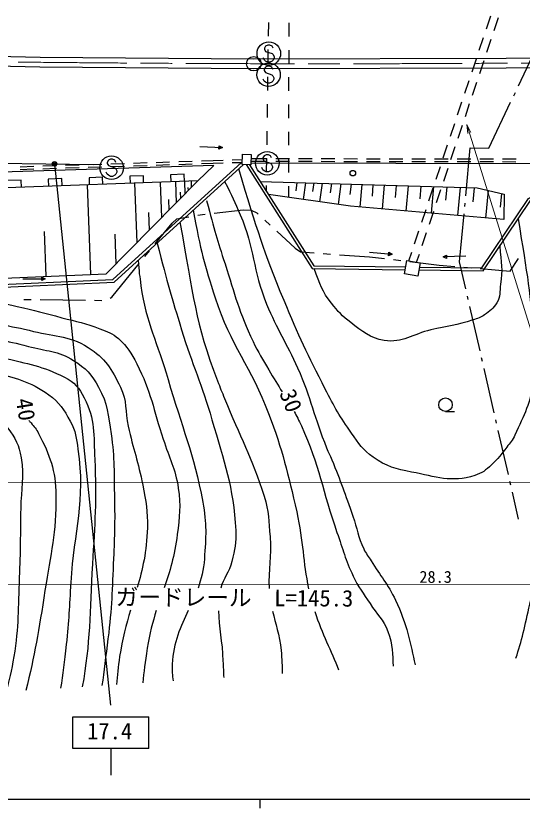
# Model space of a CAD drawing. Units: millimetres, scale not verified. Extents: x 40000 to 680000, y 20000 to 380000.
# Drawn here: x 141067 to 196950, y 204000 to 291374 of the extents above; entities that cross this region are included whole.
import ezdxf
from ezdxf.enums import TextEntityAlignment as Align

# ---------------------------------------------------------------- set-up
doc = ezdxf.new("R2010")
doc.units = ezdxf.units.MM
doc.header["$LTSCALE"] = 1000
doc.header["$PDMODE"] = 32
doc.header["$PDSIZE"] = 500
doc.linetypes.add('CHAIN', pattern=[18.5, 12, -1.5, 3.5, -1.5])
for name, color, linetype, lineweight in [('M-BGD', 7, 'Continuous', 25), ('M-BMK', 2, 'CHAIN', 13), ('M-BMK-ROW', 30, 'Continuous', 25), ('M-BMK-SRVR', 3, 'Continuous', 25), ('M-STR-HTXT', 7, 'Continuous', 13), ('M-STR-STR1', 1, 'Continuous', 25), ('M-STR-STRC', 7, 'Continuous', 25), ('M-TTL-BAND', 7, 'Continuous', 25)]:
    doc.layers.add(name, color=color, linetype=linetype, lineweight=lineweight)
doc.styles.add('ＭＳ ゴシック', font='')
doc.styles.get('ＭＳ ゴシック').set_extended_font_data('MS Gothic')

# ---------------------------------------------------------------- blocks, each defined once
blk = doc.blocks.new('open_arrow')
at = {"color": 0, "linetype": 'Continuous', "lineweight": -2}
blk.add_lwpolyline([(7.5, 1.25), (0, 0), (7.5, -1.25)], dxfattribs=at)

msp = doc.modelspace()

# ---------------------------------------------------------------- linework, layer by layer
at = {"layer": 'M-BGD'}
for p, q in [((193004, 289951), (193480, 291374)), ((193852, 289757), (194328, 291179)), ((192211, 287581), (192687, 289003)), ((193058, 287386), (193534, 288809)), ((196542, 283651), (198697, 288163)), ((191418, 285210), (191894, 286632)), ((192265, 285015), (192741, 286438)), ((190624, 282839), (191100, 284261)), ((191472, 282644), (191948, 284067)), ((196025, 282568), (196198, 282929)), ((189831, 280468), (190307, 281891)), ((190679, 280274), (191155, 281696)), ((193266, 276791), (195680, 281846)), ((189038, 278097), (189514, 279520)), ((189886, 277903), (190362, 279325)), ((163490, 276683), (163506, 277057)), ((163506, 277057), (163873, 276854)), ((188245, 275726), (188721, 277149)), ((161375, 276960), (163873, 276854)), ((163873, 276854), (163490, 276683)), ((189093, 275532), (189568, 276954)), ((190724, 271532), (191216, 276835)), ((191216, 276835), (193266, 276791)), ((156544, 275217), (158043, 275265)), ((159043, 275296), (160542, 275344)), ((161542, 275376), (162839, 275417)), ((162839, 275417), (163950, 275452)), ((164949, 275483), (166060, 275518)), ((167020, 275644), (168773, 275641)), ((167020, 275344), (168769, 275341)), ((169769, 275339), (171269, 275337)), ((169773, 275639), (171273, 275637)), ((172269, 275335), (173769, 275332)), ((172273, 275635), (173773, 275632)), ((174769, 275330), (176269, 275328)), ((174773, 275630), (176273, 275628)), ((177269, 275326), (178769, 275323)), ((177273, 275626), (178773, 275623)), ((179769, 275322), (181269, 275319)), ((179773, 275622), (181273, 275619)), ((182269, 275317), (183769, 275315)), ((182273, 275617), (183773, 275615)), ((184769, 275313), (186269, 275310)), ((184773, 275613), (186273, 275610)), ((187269, 275309), (188769, 275306)), ((187273, 275609), (188773, 275606)), ((189769, 275304), (191269, 275302)), ((189773, 275604), (191273, 275602)), ((192269, 275300), (193769, 275297)), ((192273, 275600), (193773, 275597)), ((194769, 275295), (196269, 275293)), ((194773, 275595), (196273, 275593)), ((141551, 274440), (143050, 274487)), ((141552, 274740), (143051, 274787)), ((144050, 274519), (145549, 274567)), ((144051, 274819), (145550, 274867)), ((146549, 274899), (148049, 274947)), ((146549, 274599), (148048, 274646)), ((149047, 274678), (150547, 274726)), ((149048, 274978), (150547, 275026)), ((151546, 274758), (153045, 274805)), ((151547, 275058), (153046, 275106)), ((154045, 274837), (155544, 274885)), ((154046, 275137), (155545, 275185)), ((156544, 274917), (158043, 274964)), ((159042, 274996), (160542, 275044)), ((161541, 275076), (162848, 275117)), ((162848, 275117), (163949, 275152)), ((164949, 275183), (166050, 275217)), ((167014, 275171), (204018, 275068)), ((187452, 273356), (187928, 274778)), ((188299, 273161), (188775, 274584)), ((150643, 273583), (149144, 273528)), ((149144, 273528), (149173, 272729)), ((150672, 272783), (150643, 273583)), ((155140, 273746), (153641, 273692)), ((153641, 273692), (153670, 272892)), ((155169, 272947), (155140, 273746)), ((159637, 273909), (158138, 273855)), ((158138, 273855), (158167, 273056)), ((159666, 273110), (159637, 273909)), ((161171, 273165), (138674, 272347)), ((141649, 273256), (140150, 273201)), ((141678, 272456), (141649, 273256)), ((146146, 273419), (144647, 273365)), ((144647, 273365), (144676, 272565)), ((146175, 272620), (146146, 273419)), ((149331, 262855), (148973, 272721)), ((154444, 266366), (154206, 272912)), ((157178, 269130), (157037, 273014)), ((158801, 270770), (158717, 273076)), ((159765, 271743), (159715, 273112)), ((160468, 272454), (160443, 273138)), ((172092, 272999), (171962, 272078)), ((173022, 272971), (172762, 271128)), ((173953, 272943), (173823, 272021)), ((174883, 272915), (174595, 270869)), ((175916, 272884), (175771, 271861)), ((176948, 272852), (176628, 270583)), ((178094, 272818), (177933, 271683)), ((179239, 272783), (179021, 270299)), ((180485, 272745), (180377, 271503)), ((181732, 272708), (181501, 270081)), ((183049, 272668), (182934, 271355)), ((184367, 272628), (184123, 269851)), ((159283, 271256), (159258, 271941)), ((160116, 272099), (160104, 272441)), ((185760, 272586), (185638, 271198)), ((186658, 270985), (187134, 272407)), ((187153, 272544), (186895, 269608)), ((187506, 270790), (187982, 272213)), ((188626, 272499), (188497, 271031)), ((190098, 272455), (189826, 269351)), ((191655, 272407), (191519, 270856)), ((193182, 272125), (192915, 269080)), ((194673, 271789), (194539, 270266)), ((157990, 269950), (157948, 271103)), ((194970, 271721), (194923, 268904)), ((185865, 268614), (186341, 270036)), ((190613, 270337), (190650, 270735)), ((155811, 267748), (155740, 269690)), ((186713, 268419), (187189, 269842)), ((190048, 264237), (190539, 269540)), ((144399, 262650), (144220, 267583)), ((185072, 266243), (185548, 267666)), ((185920, 266049), (186396, 267471)), ((152140, 264039), (152021, 267311)), ((180108, 265308), (182597, 265075)), ((182206, 264923), (182241, 265296)), ((182597, 265075), (182206, 264923)), ((182241, 265296), (182597, 265075)), ((184440, 264352), (184755, 265295)), ((185302, 264203), (185602, 265100)), ((188225, 264785), (188595, 264984)), ((190724, 264859), (188225, 264785)), ((188606, 264609), (188225, 264785)), ((188595, 264984), (188606, 264609)), ((190731, 261258), (190048, 264237)), ((141822, 262354), (144322, 262372)), ((143945, 262557), (144322, 262372)), ((143948, 262182), (143945, 262557)), ((144322, 262372), (143948, 262182)), ((190999, 260089), (190910, 260478)), ((192296, 254435), (191178, 259309)), ((192564, 253266), (192475, 253656)), ((193860, 247612), (192743, 252486)), ((188487, 247740), (189487, 247740)), ((194129, 246443), (194039, 246833)), ((195425, 240790), (194308, 245663)), ((195693, 239620), (195604, 240010)), ((196556, 235861), (195872, 238840))]:
    msp.add_line(p, q, dxfattribs=at)
for points in [[(67364, 288548), (143750, 286801), (167328, 286647), (195194, 286704), (203343, 286769), (258928, 287570), (258930, 287570), (284410, 287858), (331442, 288255), (358930, 288408), (367201, 288443), (416285, 288537), (443212, 288593), (463802, 288680), (484403, 288804), (520012, 289110), (559935, 289025), (567554, 288773)], [(367785, 287344), (367204, 287343), (358935, 287308), (331450, 287155), (284421, 286758), (258943, 286470), (258944, 286470), (203355, 285669), (195199, 285604), (167325, 285547), (143734, 285701), (67328, 287449), (67325, 287449)], [(66944, 276673), (91712, 276127), (123311, 275336), (149650, 274997)], [(161171, 273165), (162914, 274856), (66775, 271870)], [(136346, 259217), (136986, 261626), (151784, 262289), (165985, 275205)], [(136652, 259198), (137219, 261336), (151906, 261994), (166187, 274983)], [(166493, 274973), (173773, 263516), (184059, 263381)], [(166857, 274960), (173939, 263814), (184111, 263681)], [(138850, 262419), (151040, 262926), (161171, 273165)], [(168025, 273122), (191973, 272398), (194970, 271721)], [(185565, 263362), (192647, 263269), (197864, 271019), (199656, 271997)], [(185617, 263661), (192489, 263571), (197658, 271249), (199454, 272225)], [(194923, 268904), (178013, 270387), (168950, 271665)]]:
    msp.add_lwpolyline(points, dxfattribs=at)
for points in [[(166080, 276112), (167045, 276078), (167006, 274955), (166042, 274988)], [(184233, 264388), (185699, 264135), (185443, 262653), (183977, 262906)]]:
    msp.add_lwpolyline(points, close=True, dxfattribs=at)
msp.add_circle((188487, 248490), 750, dxfattribs=at)
for points, knots in [([(196511, 269009), (197491, 262655), (197966, 260780), (198105, 255449), (198149, 253762), (198253, 252811), (198125, 251129), (197936, 248673), (197157, 247387), (196148, 245140), (195890, 244565), (195621, 244309), (195248, 243801), (194651, 242988), (194283, 242550), (193556, 241852), (192941, 241262), (192526, 240943), (191714, 240682), (189120, 239849), (187427, 240561), (184749, 241061), (183009, 241386), (181978, 241685), (180519, 242688), (179365, 243482), (178946, 244223), (178124, 245358), (176827, 247150), (176226, 248250), (175213, 250216), (173285, 253959), (172295, 256107), (170665, 259989), (168342, 265519), (167795, 267579), (165664, 274508)], [0, 0, 0, 0, 1, 1, 1, 2, 2, 2, 3, 3, 3, 4, 4, 4, 5, 5, 5, 6, 6, 6, 7, 7, 7, 8, 8, 8, 9, 9, 9, 10, 10, 10, 11, 11, 11, 12, 12, 12, 12]), ([(196268, 220551), (196877, 222378), (197268, 224137), (197802, 226507), (198749, 230714), (198322, 233216), (198781, 237504), (199328, 242625), (200143, 245444), (200422, 250586), (200668, 255121), (199388, 257704), (199997, 262204), (200290, 264371), (200367, 265748), (201559, 267581), (202649, 269255), (203540, 270030), (205117, 271256), (206568, 272384), (207250, 272738), (209154, 273672)], [0, 0, 0, 0, 1, 1, 1, 2, 2, 2, 3, 3, 3, 4, 4, 4, 5, 5, 5, 6, 6, 6, 7, 7, 7, 7]), ([(164108, 273093), (164995, 271435), (165212, 270888), (165836, 269437), (167421, 265755), (167208, 263298), (168739, 259593), (169908, 256763), (170916, 255337), (172165, 252541), (173658, 249197), (173979, 247118), (175369, 243730), (175579, 243218), (175720, 242941), (175933, 242429), (176932, 240034), (177395, 238653), (178262, 236206), (178759, 234802), (178815, 233927), (179462, 232585), (179725, 232040), (179961, 231784), (180280, 231270), (181330, 229577), (182106, 228731), (182965, 226933), (184198, 224351), (184668, 222051), (185126, 219814)], [0, 0, 0, 0, 1, 1, 1, 2, 2, 2, 3, 3, 3, 4, 4, 4, 5, 5, 5, 6, 6, 6, 7, 7, 7, 8, 8, 8, 9, 9, 9, 10, 10, 10, 10]), ([(162118, 270995), (163023, 267645), (163288, 266727), (164153, 264026), (165235, 260644), (165716, 258682), (167244, 255476), (167847, 254210), (168285, 253552), (168978, 252333), (169514, 251391), (170002, 250633), (170467, 249910)], [0, 0, 0, 0, 1, 1, 1, 2, 2, 2, 3, 3, 3, 4, 4, 4, 4]), ([(160635, 269934), (161484, 265427), (161854, 263974), (163060, 260276), (164763, 255050), (167027, 252648), (168970, 247507), (170526, 243390), (171093, 240964), (172064, 236670), (172814, 233349), (172735, 231148), (173377, 228203)], [0, 0, 0, 0, 1, 1, 1, 2, 2, 2, 3, 3, 3, 4, 4, 4, 4]), ([(159173, 268605), (160716, 260377), (160805, 257670), (163324, 251117), (163618, 250351), (163799, 249929), (164107, 249169), (165810, 244957), (167093, 242717), (168474, 238390), (169011, 236705), (168979, 235672), (169119, 233909), (169296, 231683), (168897, 230378), (169029, 228229)], [0, 0, 0, 0, 1, 1, 1, 2, 2, 2, 3, 3, 3, 4, 4, 4, 5, 5, 5, 5]), ([(156653, 266312), (157883, 261699), (158219, 260455), (159366, 256744), (160573, 252840), (161571, 250756), (162710, 246832), (164069, 242146), (165071, 239494), (165348, 234622), (165424, 233283), (165224, 232521), (164909, 231217), (164611, 229987), (163985, 229352), (163686, 228261)], [0, 0, 0, 0, 1, 1, 1, 2, 2, 2, 3, 3, 3, 4, 4, 4, 5, 5, 5, 5]), ([(194472, 265979), (194655, 264071), (194803, 263399), (194570, 261771), (194454, 260964), (194591, 260411), (194147, 259728), (193746, 259111), (193398, 258840), (192805, 258404), (192362, 258079), (192035, 258020), (191514, 257844), (189747, 257248), (188685, 257169), (186868, 256749), (184862, 256285), (183762, 255255), (181728, 255577), (180109, 255834), (179348, 256586), (178026, 257557), (177080, 258251), (176628, 258760), (175901, 259682), (174864, 260996), (174657, 261736), (173982, 263513)], [0, 0, 0, 0, 1, 1, 1, 2, 2, 2, 3, 3, 3, 4, 4, 4, 5, 5, 5, 6, 6, 6, 7, 7, 7, 8, 8, 8, 9, 9, 9, 9]), ([(154583, 264430), (154644, 263122), (154729, 262707), (154877, 261610), (155437, 257449), (156715, 255322), (157871, 251286), (159385, 246000), (160706, 243148), (161707, 237742), (162150, 235347), (162044, 233939), (161876, 231509), (161792, 230289), (161530, 229241), (161183, 228276)], [0, 0, 0, 0, 1, 1, 1, 2, 2, 2, 3, 3, 3, 4, 4, 4, 5, 5, 5, 5]), ([(136909, 260167), (138978, 259802), (139540, 259698), (141213, 259331), (143154, 258905), (144229, 258613), (146146, 258089), (147790, 257639), (148752, 257501), (150335, 256870), (151183, 256532), (151718, 256382), (152400, 255775), (153399, 254885), (153785, 254183), (154408, 252999), (156010, 249954), (156240, 247953), (157329, 244690), (158029, 242594), (158660, 241469), (158997, 239286), (159301, 237315), (159125, 236162), (158888, 234182), (158609, 231843), (158036, 230050), (157427, 228299)], [0, 0, 0, 0, 1, 1, 1, 2, 2, 2, 3, 3, 3, 4, 4, 4, 5, 5, 5, 6, 6, 6, 7, 7, 7, 8, 8, 8, 9, 9, 9, 9]), ([(136864, 258827), (137739, 258222), (138075, 258038), (138912, 257652), (140245, 257037), (141134, 257096), (142548, 256704), (145096, 255999), (146809, 256222), (149046, 254814), (150915, 253637), (151648, 252414), (152617, 250429), (153370, 248888), (153084, 247793), (153464, 246121), (154043, 243572), (154560, 242188), (155078, 239626), (155446, 237806), (155630, 236756), (155583, 234899), (155517, 232301), (155042, 230282), (154468, 228316)], [0, 0, 0, 0, 1, 1, 1, 2, 2, 2, 3, 3, 3, 4, 4, 4, 5, 5, 5, 6, 6, 6, 7, 7, 7, 8, 8, 8, 8]), ([(135506, 256283), (138801, 255750), (139776, 255627), (142447, 254919), (144421, 254396), (145713, 254462), (147443, 253377), (148779, 252540), (149443, 251813), (150205, 250433), (151211, 248609), (151264, 247338), (151575, 245278), (151992, 242519), (151882, 240934), (151949, 238145), (152012, 235568), (151959, 234122), (151845, 231546), (151690, 228082), (151675, 226129), (151236, 222689), (150986, 220727), (150798, 219085), (150571, 217528)], [0, 0, 0, 0, 1, 1, 1, 2, 2, 2, 3, 3, 3, 4, 4, 4, 5, 5, 5, 6, 6, 6, 7, 7, 7, 8, 8, 8, 8]), ([(134685, 254822), (135326, 254588), (135523, 254536), (136067, 254377), (137459, 253970), (138307, 254031), (139712, 253671), (142389, 252985), (143990, 252777), (146454, 251526), (147547, 250971), (148050, 250337), (148616, 249249), (149859, 246861), (149643, 245144), (149771, 242455), (149984, 237950), (149790, 235413), (149524, 230911), (149208, 225550), (149303, 222251), (148395, 217384)], [0, 0, 0, 0, 1, 1, 1, 2, 2, 2, 3, 3, 3, 4, 4, 4, 5, 5, 5, 6, 6, 6, 7, 7, 7, 7]), ([(133636, 252954), (135878, 252702), (136622, 252572), (138483, 252086), (141014, 251426), (142575, 251119), (144697, 249589), (145892, 248728), (146372, 247958), (147078, 246666), (147680, 245566), (147745, 244811), (147926, 243571), (148757, 237885), (147477, 234617), (147127, 228882), (146965, 226211), (146923, 224710), (146629, 222050), (146416, 220127), (146291, 218767), (146006, 217226)], [0, 0, 0, 0, 1, 1, 1, 2, 2, 2, 3, 3, 3, 4, 4, 4, 5, 5, 5, 6, 6, 6, 7, 7, 7, 7]), ([(116521, 246570), (117153, 246028), (117479, 245838), (118178, 245530), (119419, 244984), (120282, 245214), (121637, 245252), (123195, 245295), (124049, 245597), (125560, 245976), (127186, 246384), (128075, 246695), (129671, 247205), (130300, 247406), (130632, 247581), (131268, 247757), (131662, 247865), (131891, 247889), (132290, 247978), (132994, 248134), (133369, 248388), (134090, 248388), (135801, 248387), (136769, 248035), (138355, 247394), (139209, 247049), (139611, 246624), (140178, 245898), (141037, 244797), (141427, 244020), (141652, 242642), (142004, 240489), (141638, 239238), (141603, 237057), (141555, 234083), (141575, 232416), (141443, 229445), (141290, 226030), (141415, 224084), (140841, 220714), (140575, 219154), (140351, 218045), (139971, 216827)], [0, 0, 0, 0, 1, 1, 1, 2, 2, 2, 3, 3, 3, 4, 4, 4, 5, 5, 5, 6, 6, 6, 7, 7, 7, 8, 8, 8, 9, 9, 9, 10, 10, 10, 11, 11, 11, 12, 12, 12, 13, 13, 13, 14, 14, 14, 14]), ([(171788, 247742), (172050, 247268), (172312, 246753), (172580, 246168), (174596, 241759), (174901, 238969), (176512, 234396), (177176, 232513), (177445, 231413), (178284, 229601), (178871, 228332), (179419, 227738), (180163, 226554), (180918, 225351), (181622, 224820), (182123, 223491), (182672, 222039), (182670, 220947), (182707, 219654)], [0, 0, 0, 0, 1, 1, 1, 2, 2, 2, 3, 3, 3, 4, 4, 4, 5, 5, 5, 6, 6, 6, 6]), ([(142515, 246760), (142587, 246667), (142662, 246572), (142742, 246476), (143094, 246049), (143326, 245825), (143577, 245332), (144831, 242859), (145461, 241269), (145491, 238496), (145536, 234378), (144911, 232092), (144286, 228020), (143609, 223603), (143135, 220851), (142183, 216973)], [0, 0, 0, 0, 1, 1, 1, 2, 2, 2, 3, 3, 3, 4, 4, 4, 5, 5, 5, 5]), ([(153712, 225821), (153253, 224292), (152813, 222666), (152526, 220714), (152360, 219589), (152258, 218582), (152182, 217635)], [0, 0, 0, 0, 1, 1, 1, 2, 2, 2, 2]), ([(156572, 225804), (156173, 224560), (155813, 223225), (155574, 221638), (155335, 220059), (155184, 219003), (155068, 217826)], [0, 0, 0, 0, 1, 1, 1, 2, 2, 2, 2]), ([(160097, 225783), (159263, 224035), (158432, 222298), (158323, 219890), (158291, 219186), (158341, 218602), (158421, 218047)], [0, 0, 0, 0, 1, 1, 1, 2, 2, 2, 2]), ([(163436, 225763), (163450, 223922), (163855, 222429), (163930, 220221), (163952, 219548), (163985, 218965), (164014, 218417)], [0, 0, 0, 0, 1, 1, 1, 2, 2, 2, 2]), ([(169402, 225727), (169726, 224337), (170156, 223149), (170344, 221396), (170447, 220434), (170467, 219617), (170447, 218843)], [0, 0, 0, 0, 1, 1, 1, 2, 2, 2, 2])]:
    msp.add_open_spline(points, degree=3, knots=knots, dxfattribs=at)
msp.add_open_spline([(174058, 225699), (174880, 223169), (175858, 221385), (176686, 219255)], degree=3, dxfattribs=at)
at = {"layer": 'M-BMK'}
msp.add_arc((175181, 3338915), 3052826, 267.97569, 270.52867, dxfattribs=at)
at = {"layer": 'M-BMK-ROW'}
for p, q in [((162944, 269618), (166142, 269993)), ((166142, 269993), (167029, 269946)), ((158847, 268983), (160175, 269212)), ((161161, 269381), (161667, 269468)), ((161667, 269468), (161951, 269502)), ((167029, 269946), (167649, 269659)), ((167649, 269659), (167803, 269517)), ((156458, 266230), (158313, 268503)), ((158313, 268503), (158847, 268983)), ((168538, 268839), (169126, 268297)), ((169861, 267619), (171888, 265750)), ((171888, 265750), (172501, 265336)), ((155320, 264835), (155825, 265455)), ((172501, 265336), (174000, 265231)), ((174998, 265162), (175796, 265106)), ((176794, 265036), (180095, 264806)), ((180095, 264806), (181774, 264606)), ((151655, 260345), (154687, 264060)), ((182767, 264488), (183561, 264393)), ((184554, 264275), (187796, 263889)), ((187796, 263889), (189525, 263741)), ((195637, 263219), (196530, 264625)), ((190521, 263656), (191318, 263588)), ((192315, 263503), (195637, 263219)), ((141959, 260100), (142759, 260090)), ((143759, 260079), (148759, 260019)), ((149758, 260008), (150558, 259998)), ((151485, 260231), (151655, 260345))]:
    msp.add_line(p, q, dxfattribs=at)
at = {"layer": 'M-BMK-SRVR'}
msp.add_circle((167326, 286097), 800, dxfattribs=at)
at = {"layer": 'M-STR-HTXT'}
for p, q in [((65859, 239881), (566268, 240186)), ((65246, 228618), (212448, 228708))]:
    msp.add_line(p, q, dxfattribs=at)
msp.add_lwpolyline([(190831, 279397), (198989, 253335), (231489, 253335)], dxfattribs=at)
at = {"layer": 'M-STR-STR1'}
for p, q in [((168937, 290647), (168916, 289147)), ((171184, 290599), (171183, 289099)), ((168896, 287648), (168875, 286148)), ((171181, 287599), (171179, 286099)), ((168855, 284648), (168834, 283148)), ((171177, 284599), (171175, 283099)), ((168814, 281648), (168793, 280148)), ((171173, 281599), (171171, 280099)), ((168773, 278648), (168752, 277149)), ((171169, 278599), (171167, 277099)), ((168732, 275649), (168711, 274149)), ((171165, 275599), (171163, 274099)), ((168691, 272649), (168683, 272086)), ((171161, 272599), (171159, 271354))]:
    msp.add_line(p, q, dxfattribs=at)
at = {"layer": 'M-STR-STRC'}
for p, q in [((168631, 288039), (168513, 287803)), ((168513, 287803), (168513, 287685)), ((168513, 287685), (168631, 287448)), ((168868, 288158), (168631, 288039)), ((169104, 288158), (168868, 288158)), ((169340, 288039), (169104, 288158)), ((169459, 287803), (169340, 288039)), ((168513, 286503), (168395, 286739)), ((168631, 287448), (169340, 287212)), ((169340, 287212), (169459, 287094)), ((169459, 287094), (169577, 286858)), ((169577, 286739), (169459, 286503)), ((169577, 286858), (169577, 286739)), ((168631, 286385), (168513, 286503)), ((168840, 285825), (168604, 285707)), ((168868, 286267), (168631, 286385)), ((169077, 285825), (168840, 285825)), ((169104, 286267), (168868, 286267)), ((169313, 285707), (169077, 285825)), ((169340, 286385), (169104, 286267)), ((169459, 286503), (169340, 286385)), ((168604, 285707), (168486, 285471)), ((168486, 285471), (168486, 285353)), ((168486, 285353), (168604, 285116)), ((168604, 285116), (169313, 284880)), ((169431, 285471), (169313, 285707)), ((169313, 284880), (169431, 284762)), ((168486, 284171), (168368, 284407)), ((168604, 284053), (168486, 284171)), ((168840, 283934), (168604, 284053)), ((169313, 284053), (169077, 283934)), ((169431, 284171), (169313, 284053)), ((169431, 284762), (169550, 284525)), ((169550, 284407), (169431, 284171)), ((169550, 284525), (169550, 284407)), ((169077, 283934), (168840, 283934)), ((151280, 275447), (151161, 275211)), ((151516, 275565), (151280, 275447)), ((151752, 275565), (151516, 275565)), ((151989, 275447), (151752, 275565)), ((152107, 275211), (151989, 275447)), ((168462, 275943), (168344, 275707)), ((168344, 275707), (168344, 275589)), ((168344, 275589), (168462, 275352)), ((168699, 276061), (168462, 275943)), ((168462, 275352), (169171, 275116)), ((168935, 276061), (168699, 276061)), ((169171, 275943), (168935, 276061)), ((169290, 275707), (169171, 275943)), ((145334, 275053), (151521, 215373)), ((151161, 275211), (151161, 275093)), ((151161, 275093), (151280, 274856)), ((151280, 274856), (151989, 274620)), ((151989, 274620), (152107, 274502)), ((152107, 274502), (152225, 274265)), ((168344, 274407), (168226, 274643)), ((168462, 274289), (168344, 274407)), ((169171, 275116), (169290, 274998)), ((169290, 274407), (169171, 274289)), ((169290, 274998), (169408, 274761)), ((169408, 274643), (169290, 274407)), ((169408, 274761), (169408, 274643)), ((151161, 273911), (151043, 274147)), ((151280, 273793), (151161, 273911)), ((151516, 273674), (151280, 273793)), ((151752, 273674), (151516, 273674)), ((151989, 273793), (151752, 273674)), ((152107, 273911), (151989, 273793)), ((152225, 274147), (152107, 273911)), ((152225, 274265), (152225, 274147)), ((168699, 274170), (168462, 274289)), ((168935, 274170), (168699, 274170)), ((169171, 274289), (168935, 274170)), ((147340, 214076), (155740, 214076)), ((147340, 210576), (147340, 214076)), ((155740, 210576), (155740, 214076)), ((155740, 210576), (147340, 210576)), ((151540, 210576), (151540, 207644))]:
    msp.add_line(p, q, dxfattribs=at)
for centre, radius in [((168986, 287212), 1300), ((168959, 284880), 1300), ((168817, 275116), 1300), ((151634, 274620), 1300), ((145334, 275053), 150), ((145334, 275053), 120), ((145334, 275053), 90), ((145334, 275053), 60), ((145334, 275053), 30), ((178266, 274030), 305)]:
    msp.add_circle(centre, radius, dxfattribs=at)
msp.add_point((145334, 275053), dxfattribs=at)
at = {"layer": 'M-TTL-BAND'}
for p, q in [((40000, 205000), (579000, 205000)), ((168000, 205000), (168000, 204000))]:
    msp.add_line(p, q, dxfattribs=at)

# ---------------------------------------------------------------- block references
at = {"layer": 'M-STR-HTXT', "xscale": 133, "yscale": 133, "rotation": 287.4}
msp.add_blockref('open_arrow', (190831, 279397), dxfattribs=at)

# ---------------------------------------------------------------- texts
at = {"layer": 'M-BGD', "style": 'ＭＳ ゴシック'}
for s, rotation, p in [('30', 291.408, (169614, 249576)), ('40', 279.051, (140515, 248973))]:
    msp.add_text(s, height=1833, rotation=rotation, dxfattribs=at).set_placement(p, align=Align.BOTTOM_LEFT)
msp.add_text('28.3', height=1320, dxfattribs=at).set_placement((185603, 228452), align=Align.BOTTOM_LEFT)
at = {"layer": 'M-STR-HTXT', "style": 'ＭＳ ゴシック'}
msp.add_text('ガードレール\u3000L=145.3', height=1833, rotation=359.657, dxfattribs=at).set_placement((165190, 225752), align=Align.BOTTOM_CENTER)
at = {"layer": 'M-STR-STRC', "style": 'ＭＳ ゴシック'}
msp.add_text('17.4', height=1833, dxfattribs=at).set_placement((148927, 211039), align=Align.BOTTOM_LEFT)

doc.saveas('drawing.dxf')
